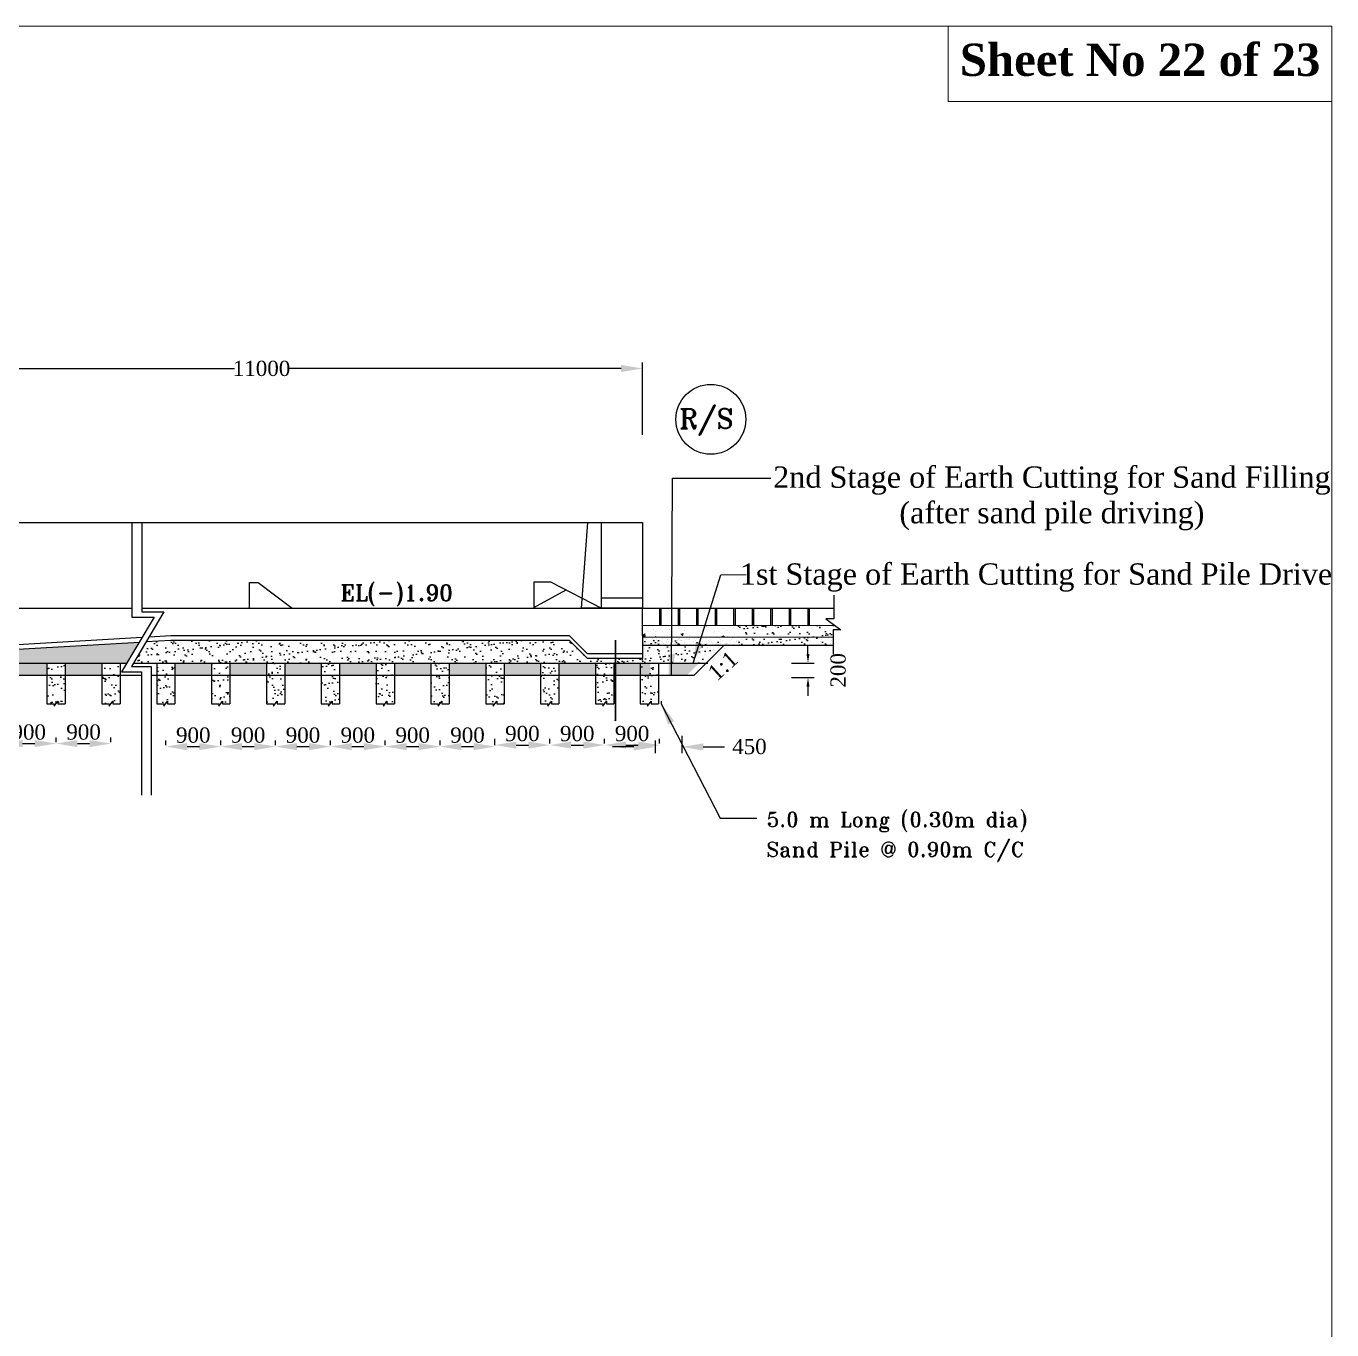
# Model space of a CAD drawing. Extents: x -545075 to 1728153, y -708141 to -305611.
# Drawn here: x 1367964 to 1389389, y -635937 to -614544 of the extents above; entities that cross this region are included whole.
import ezdxf

# ---------------------------------------------------------------- set-up
doc = ezdxf.new("R2010")
doc.units = 0
doc.header["$MEASUREMENT"] = 0
doc.layers.get('0').update_dxf_attribs({"linetype": 'CONTINUOUS'})
doc.layers.get('DEFPOINTS').update_dxf_attribs({"linetype": 'CONTINUOUS'})
doc.layers.add('LINE', color=7, linetype='CONTINUOUS')
doc.styles.add('BIG', font='ROMANT.SHX')
doc.styles.get("Standard").update_dxf_attribs({"font": 'times.ttf', "height": 250})
doc.dimstyles.new('3', dxfattribs={"dimtxt": 225, "dimasz": 350, "dimexe": 100, "dimexo": 25, "dimgap": 9, "dimtad": 0, "dimdec": 0, "dimzin": 0, "dimdsep": 46, "dimtxsty": 'Standard', "dimcen": 0, "dimclrt": 256, "dimadec": 0, "dimazin": 0, "dimtfac": 1, "dimtdec": 0, "dimtofl": 0, "dimtmove": 2, "dimatfit": 3, "dimfxl": 1, "dimtolj": 1, "dimtzin": 0, "dimarcsym": 0})
pattern_1 = [(37.5, (90747.97, -13759.19), (-6.92927, 211.950615), [0, -167.2, 0, -187, 0, -178.75]), (7.5, (90747.97, -13759.19), (194.67544, 310.436067), [0, -90.2, 0, -150.7, 0, -57.75]), (327.5, (90612.67, -13759.19), (342.555605, 0.622496), [0, -55, 0, -198, 0, -258.5]), (317.5, (90612.67, -13759.2), (330.673927, 96.54431), [0, -27.5, 0, -129.8, 0, -148.5])]

# ---------------------------------------------------------------- blocks, each defined once
blk = doc.blocks.new('*D597')
at = {"layer": 'DEFPOINTS', "color": 0, "linetype": 'ByBlock', "lineweight": -2}
for p in [(1378077, -620162), (1365577, -621242), (1378077, -621278)]:
    blk.add_point(p, dxfattribs=at)
at = {"layer": 'LINE', "color": 0, "linetype": 'ByBlock', "lineweight": -2}
for p, q in [((1365577, -621217), (1365577, -620062)), ((1365927, -620162), (1371384, -620162)), ((1377727, -620162), (1372269, -620162)), ((1378077, -621253), (1378077, -620062))]:
    blk.add_line(p, q, dxfattribs=at)
for points in [[(1365927, -620103), (1365927, -620220), (1365577, -620162)], [(1377727, -620103), (1377727, -620220), (1378077, -620162)]]:
    blk.add_solid(points, dxfattribs=at)
at = {"layer": 'LINE', "linetype": 'ByBlock', "insert": (1371827, -620162), "char_height": 250, "attachment_point": 5}
blk.add_mtext('\\A1;11000', dxfattribs=at)
blk = doc.blocks.new('*D598')
at = {"layer": 'DEFPOINTS', "color": 0, "linetype": 'ByBlock', "lineweight": -2}
for p in [(1380500, -624995), (1380500, -625235), (1380793, -625235)]:
    blk.add_point(p, dxfattribs=at)
at = {"layer": 'LINE', "color": 0, "linetype": 'ByBlock', "lineweight": -2}
for p, q in [((1380793, -624845), (1380793, -624695)), ((1380525, -624995), (1380893, -624995)), ((1380525, -625235), (1380893, -625235)), ((1380793, -625385), (1380793, -625535))]:
    blk.add_line(p, q, dxfattribs=at)
for points in [[(1380768, -624845), (1380818, -624845), (1380793, -624995)], [(1380768, -625385), (1380818, -625385), (1380793, -625235)]]:
    blk.add_solid(points, dxfattribs=at)
at = {"layer": 'LINE', "linetype": 'ByBlock', "insert": (1381288, -625115), "char_height": 250, "attachment_point": 5, "rotation": 90}
blk.add_mtext('\\A1;200', dxfattribs=at)
blk = doc.blocks.new('*D607')
at = {"layer": 'DEFPOINTS', "color": 0, "linetype": 'ByBlock', "lineweight": -2}
for p in [(1378283, -626241), (1378725, -626163), (1378725, -626372)]:
    blk.add_point(p, dxfattribs=at)
at = {"layer": 'LINE', "color": 0, "linetype": 'ByBlock', "lineweight": -2}
for p, q in [((1378725, -626188), (1378725, -626472)), ((1377933, -626372), (1377583, -626372)), ((1378283, -626266), (1378283, -626472)), ((1379075, -626372), (1379425, -626372))]:
    blk.add_line(p, q, dxfattribs=at)
for points in [[(1377933, -626314), (1377933, -626430), (1378283, -626372)], [(1379075, -626314), (1379075, -626430), (1378725, -626372)]]:
    blk.add_solid(points, dxfattribs=at)
at = {"layer": 'LINE', "linetype": 'ByBlock', "insert": (1379832, -626367), "char_height": 250, "attachment_point": 5}
blk.add_mtext('\\A1;450', dxfattribs=at)
blk = doc.blocks.new('*D624')
at = {"layer": 'DEFPOINTS', "color": 0, "linetype": 'ByBlock', "lineweight": -2}
for p in [(1370257, -626366), (1371157, -626366), (1371157, -626366)]:
    blk.add_point(p, dxfattribs=at)
at = {"layer": 'LINE', "color": 0, "linetype": 'ByBlock', "lineweight": -2}
for p, q in [((1370257, -626341), (1370257, -626266)), ((1370607, -626366), (1370807, -626366)), ((1371157, -626341), (1371157, -626266))]:
    blk.add_line(p, q, dxfattribs=at)
for points in [[(1370607, -626308), (1370607, -626425), (1370257, -626366)], [(1370807, -626308), (1370807, -626425), (1371157, -626366)]]:
    blk.add_solid(points, dxfattribs=at)
at = {"layer": 'LINE', "linetype": 'ByBlock', "insert": (1370707, -626179), "char_height": 250, "attachment_point": 5}
blk.add_mtext('\\A1;900', dxfattribs=at)
blk = doc.blocks.new('*D625')
at = {"layer": 'DEFPOINTS', "color": 0, "linetype": 'ByBlock', "lineweight": -2}
for p in [(1371157, -626366), (1372057, -626366), (1372057, -626366)]:
    blk.add_point(p, dxfattribs=at)
at = {"layer": 'LINE', "color": 0, "linetype": 'ByBlock', "lineweight": -2}
for p, q in [((1371157, -626341), (1371157, -626266)), ((1371507, -626366), (1371707, -626366)), ((1372057, -626341), (1372057, -626266))]:
    blk.add_line(p, q, dxfattribs=at)
for points in [[(1371507, -626308), (1371507, -626425), (1371157, -626366)], [(1371707, -626308), (1371707, -626425), (1372057, -626366)]]:
    blk.add_solid(points, dxfattribs=at)
at = {"layer": 'LINE', "linetype": 'ByBlock', "insert": (1371607, -626179), "char_height": 250, "attachment_point": 5}
blk.add_mtext('\\A1;900', dxfattribs=at)
blk = doc.blocks.new('*D626')
at = {"layer": 'DEFPOINTS', "color": 0, "linetype": 'ByBlock', "lineweight": -2}
for p in [(1372057, -626366), (1372957, -626366), (1372957, -626366)]:
    blk.add_point(p, dxfattribs=at)
at = {"layer": 'LINE', "color": 0, "linetype": 'ByBlock', "lineweight": -2}
for p, q in [((1372057, -626341), (1372057, -626266)), ((1372407, -626366), (1372607, -626366)), ((1372957, -626341), (1372957, -626266))]:
    blk.add_line(p, q, dxfattribs=at)
for points in [[(1372407, -626308), (1372407, -626425), (1372057, -626366)], [(1372607, -626308), (1372607, -626425), (1372957, -626366)]]:
    blk.add_solid(points, dxfattribs=at)
at = {"layer": 'LINE', "linetype": 'ByBlock', "insert": (1372507, -626179), "char_height": 250, "attachment_point": 5}
blk.add_mtext('\\A1;900', dxfattribs=at)
blk = doc.blocks.new('*D627')
at = {"layer": 'DEFPOINTS', "color": 0, "linetype": 'ByBlock', "lineweight": -2}
for p in [(1372957, -626366), (1373857, -626366), (1373857, -626366)]:
    blk.add_point(p, dxfattribs=at)
at = {"layer": 'LINE', "color": 0, "linetype": 'ByBlock', "lineweight": -2}
for p, q in [((1372957, -626341), (1372957, -626266)), ((1373307, -626366), (1373507, -626366)), ((1373857, -626341), (1373857, -626266))]:
    blk.add_line(p, q, dxfattribs=at)
for points in [[(1373307, -626308), (1373307, -626425), (1372957, -626366)], [(1373507, -626308), (1373507, -626425), (1373857, -626366)]]:
    blk.add_solid(points, dxfattribs=at)
at = {"layer": 'LINE', "linetype": 'ByBlock', "insert": (1373407, -626179), "char_height": 250, "attachment_point": 5}
blk.add_mtext('\\A1;900', dxfattribs=at)
blk = doc.blocks.new('*D628')
at = {"layer": 'DEFPOINTS', "color": 0, "linetype": 'ByBlock', "lineweight": -2}
for p in [(1373857, -626366), (1374757, -626366), (1374757, -626366)]:
    blk.add_point(p, dxfattribs=at)
at = {"layer": 'LINE', "color": 0, "linetype": 'ByBlock', "lineweight": -2}
for p, q in [((1373857, -626341), (1373857, -626266)), ((1374207, -626366), (1374407, -626366)), ((1374757, -626341), (1374757, -626266))]:
    blk.add_line(p, q, dxfattribs=at)
for points in [[(1374207, -626308), (1374207, -626425), (1373857, -626366)], [(1374407, -626308), (1374407, -626425), (1374757, -626366)]]:
    blk.add_solid(points, dxfattribs=at)
at = {"layer": 'LINE', "linetype": 'ByBlock', "insert": (1374307, -626179), "char_height": 250, "attachment_point": 5}
blk.add_mtext('\\A1;900', dxfattribs=at)
blk = doc.blocks.new('*D629')
at = {"layer": 'DEFPOINTS', "color": 0, "linetype": 'ByBlock', "lineweight": -2}
for p in [(1374757, -626366), (1375657, -626366), (1375657, -626366)]:
    blk.add_point(p, dxfattribs=at)
at = {"layer": 'LINE', "color": 0, "linetype": 'ByBlock', "lineweight": -2}
for p, q in [((1374757, -626341), (1374757, -626266)), ((1375107, -626366), (1375307, -626366)), ((1375657, -626341), (1375657, -626266))]:
    blk.add_line(p, q, dxfattribs=at)
for points in [[(1375107, -626308), (1375107, -626425), (1374757, -626366)], [(1375307, -626308), (1375307, -626425), (1375657, -626366)]]:
    blk.add_solid(points, dxfattribs=at)
at = {"layer": 'LINE', "linetype": 'ByBlock', "insert": (1375207, -626179), "char_height": 250, "attachment_point": 5}
blk.add_mtext('\\A1;900', dxfattribs=at)
blk = doc.blocks.new('*D630')
at = {"layer": 'DEFPOINTS', "color": 0, "linetype": 'ByBlock', "lineweight": -2}
for p in [(1375657, -626341), (1376557, -626341), (1376557, -626341)]:
    blk.add_point(p, dxfattribs=at)
at = {"layer": 'LINE', "color": 0, "linetype": 'ByBlock', "lineweight": -2}
for p, q in [((1375657, -626316), (1375657, -626241)), ((1376557, -626316), (1376557, -626241)), ((1376007, -626341), (1376207, -626341))]:
    blk.add_line(p, q, dxfattribs=at)
for points in [[(1376007, -626283), (1376007, -626400), (1375657, -626341)], [(1376207, -626283), (1376207, -626400), (1376557, -626341)]]:
    blk.add_solid(points, dxfattribs=at)
at = {"layer": 'LINE', "linetype": 'ByBlock', "insert": (1376107, -626154), "char_height": 250, "attachment_point": 5}
blk.add_mtext('\\A1;900', dxfattribs=at)
blk = doc.blocks.new('*D631')
at = {"layer": 'DEFPOINTS', "color": 0, "linetype": 'ByBlock', "lineweight": -2}
for p in [(1376557, -626341), (1377457, -626341), (1377457, -626341)]:
    blk.add_point(p, dxfattribs=at)
at = {"layer": 'LINE', "color": 0, "linetype": 'ByBlock', "lineweight": -2}
for p, q in [((1376557, -626316), (1376557, -626241)), ((1377457, -626316), (1377457, -626241)), ((1376907, -626341), (1377107, -626341))]:
    blk.add_line(p, q, dxfattribs=at)
for points in [[(1376907, -626283), (1376907, -626400), (1376557, -626341)], [(1377107, -626283), (1377107, -626400), (1377457, -626341)]]:
    blk.add_solid(points, dxfattribs=at)
at = {"layer": 'LINE', "linetype": 'ByBlock', "insert": (1377007, -626154), "char_height": 250, "attachment_point": 5}
blk.add_mtext('\\A1;900', dxfattribs=at)
blk = doc.blocks.new('*D632')
at = {"layer": 'DEFPOINTS', "color": 0, "linetype": 'ByBlock', "lineweight": -2}
for p in [(1377457, -626341), (1378357, -626341), (1378357, -626341)]:
    blk.add_point(p, dxfattribs=at)
at = {"layer": 'LINE', "color": 0, "linetype": 'ByBlock', "lineweight": -2}
for p, q in [((1377457, -626316), (1377457, -626241)), ((1378357, -626316), (1378357, -626241)), ((1377807, -626341), (1378007, -626341))]:
    blk.add_line(p, q, dxfattribs=at)
for points in [[(1377807, -626283), (1377807, -626400), (1377457, -626341)], [(1378007, -626283), (1378007, -626400), (1378357, -626341)]]:
    blk.add_solid(points, dxfattribs=at)
at = {"layer": 'LINE', "linetype": 'ByBlock', "insert": (1377907, -626154), "char_height": 250, "attachment_point": 5}
blk.add_mtext('\\A1;900', dxfattribs=at)
blk = doc.blocks.new('*D634')
at = {"layer": 'DEFPOINTS', "color": 0, "linetype": 'ByBlock', "lineweight": -2}
for p in [(1367557, -626316), (1368457, -626316), (1368457, -626316)]:
    blk.add_point(p, dxfattribs=at)
at = {"layer": 'LINE', "color": 0, "linetype": 'ByBlock', "lineweight": -2}
for p, q in [((1367557, -626291), (1367557, -626216)), ((1368457, -626291), (1368457, -626216)), ((1367907, -626316), (1368107, -626316))]:
    blk.add_line(p, q, dxfattribs=at)
for points in [[(1367907, -626258), (1367907, -626375), (1367557, -626316)], [(1368107, -626258), (1368107, -626375), (1368457, -626316)]]:
    blk.add_solid(points, dxfattribs=at)
at = {"layer": 'LINE', "linetype": 'ByBlock', "insert": (1368007, -626129), "char_height": 250, "attachment_point": 5}
blk.add_mtext('\\A1;900', dxfattribs=at)
blk = doc.blocks.new('*D635')
at = {"layer": 'DEFPOINTS', "color": 0, "linetype": 'ByBlock', "lineweight": -2}
for p in [(1368457, -626316), (1369357, -626316), (1369357, -626316)]:
    blk.add_point(p, dxfattribs=at)
at = {"layer": 'LINE', "color": 0, "linetype": 'ByBlock', "lineweight": -2}
for p, q in [((1368457, -626291), (1368457, -626216)), ((1369357, -626291), (1369357, -626216)), ((1368807, -626316), (1369007, -626316))]:
    blk.add_line(p, q, dxfattribs=at)
for points in [[(1368807, -626258), (1368807, -626375), (1368457, -626316)], [(1369007, -626258), (1369007, -626375), (1369357, -626316)]]:
    blk.add_solid(points, dxfattribs=at)
at = {"layer": 'LINE', "linetype": 'ByBlock', "insert": (1368907, -626129), "char_height": 250, "attachment_point": 5}
blk.add_mtext('\\A1;900', dxfattribs=at)

msp = doc.modelspace()

# ---------------------------------------------------------------- hatches: boundary and pattern name
at = {"layer": 'LINE', "linetype": 'ByBlock'}
h = msp.add_hatch(dxfattribs=at)
h.set_pattern_fill('AR-SAND', color=0, scale=110, style=0)
h.set_pattern_definition(pattern_1)
h.paths.add_polyline_path([(1369617.245, -624995.39), (1369823.238, -624649.938), (1367729.277, -624770.39), (1367073.048, -624551.647), (1364835.689, -624551.647), (1364835.689, -624170.39), (1363756.644, -624170.39), (1363606.644, -624020.39), (1359347.565, -624020.39), (1358766.174, -624995.39)])
h.paths.add_polyline_path([(1358656.692, -624995.39), (1359105.004, -624243.566), (1358740.689, -624243.566), (1358740.689, -624020.39), (1349656.644, -624020.39), (1348473.689, -624020.39), (1348473.689, -624269.12), (1348473.689, -624341.12), (1346521.821, -624341.12), (1345234.01, -624770.39), (1343846.348, -624726.103), (1343685.772, -624995.39)])
h.paths.add_polyline_path([(1353322.392, -624823.251), (1355613.535, -624823.251), (1355613.535, -624334.474), (1353322.392, -624334.474)], flags=24)
h.paths.add_polyline_path([(1349306.017, -624732.204), (1353353.702, -624732.204), (1353353.702, -624411.444), (1349306.017, -624411.444)], flags=24)
h = msp.add_hatch(dxfattribs=at)
h.set_pattern_fill('AR-SAND', color=0, scale=110, style=0)
h.set_pattern_definition(pattern_1)
h.paths.add_polyline_path([(1381207.083, -624562.885), (1381207.083, -624450.482), (1381331.865, -624450.482), (1381230.661, -624376.499), (1379640.979, -624376.192), (1379640.979, -624567.307)])
h = msp.add_hatch(dxfattribs=at)
h.set_pattern_fill('AR-SAND', color=0, scale=110, style=0)
h.set_pattern_definition(pattern_1)
h.paths.add_polyline_path([(1370336.907, -624620.39), (1369936.609, -624643.417), (1369726.728, -624995.39), (1377626.644, -624995.39), (1377626.644, -624920.39), (1377176.644, -624920.39), (1376876.644, -624620.39)])
h = msp.add_hatch(dxfattribs=at)
h.set_pattern_fill('AR-SAND', color=0, scale=110, style=0)
h.set_pattern_definition(pattern_1)
h.paths.add_polyline_path([(1371906.644, -625195.39), (1371906.644, -624995.39), (1371306.644, -624995.39), (1371306.644, -625195.39)])
h.paths.add_polyline_path([(1372806.644, -625195.39), (1372806.644, -624995.39), (1372206.644, -624995.39), (1372206.644, -625195.39)])
h.paths.add_polyline_path([(1373706.644, -625195.39), (1373706.644, -624995.39), (1373106.644, -624995.39), (1373106.644, -625195.39)])
h.paths.add_polyline_path([(1374006.644, -624995.39), (1374006.644, -625195.39), (1374606.644, -625195.39), (1374606.644, -624995.39)])
h.paths.add_polyline_path([(1375506.644, -625195.39), (1375506.644, -624995.39), (1374906.644, -624995.39), (1374906.644, -625195.39)])
h.paths.add_polyline_path([(1375806.644, -624995.39), (1375806.644, -625195.39), (1376406.644, -625195.39), (1376406.644, -624995.39)])
h.paths.add_polyline_path([(1377306.644, -625195.39), (1377306.644, -624995.39), (1376706.644, -624995.39), (1376706.644, -625195.39)])
h.paths.add_polyline_path([(1378206.644, -625195.39), (1378206.644, -624995.39), (1377637.144, -624995.39), (1377637.144, -625195.39)])
h.paths.add_polyline_path([(1378506.644, -624995.39), (1378506.644, -625195.39), (1378806.644, -625195.39), (1379006.644, -624995.39), (1378806.644, -624995.39)])
h.paths.add_polyline_path([(1371006.644, -625195.39), (1371006.644, -624995.39), (1370406.644, -624995.39), (1370406.644, -625195.39)])
h.paths.add_polyline_path([(1379091.755, -625346.777), (1379443.405, -625027.157), (1379181.898, -624739.443), (1378830.248, -625059.064)], flags=9)
h = msp.add_hatch(dxfattribs=at)
h.set_pattern_fill('AR-SAND', color=0, scale=110, style=0)
h.set_pattern_definition(pattern_1)
h.paths.add_polyline_path([(1378076.644, -624620.39), (1378076.644, -624845.39), (1378076.644, -624920.39), (1377637.144, -624920.39), (1377637.144, -624995.39), (1379006.644, -624995.39), (1379381.644, -624620.39)])
h = msp.add_hatch(dxfattribs=at)
h.set_pattern_fill('AR-SAND', color=0, scale=110, style=0)
h.set_pattern_definition(pattern_1)
h.paths.add_polyline_path([(1381207.083, -624703.14), (1381207.083, -624562.885), (1379640.979, -624567.307), (1379640.979, -624703.14)])
h = msp.add_hatch(dxfattribs=at)
h.set_pattern_fill('AR-SAND', color=0, scale=100, style=0)
h.set_pattern_definition([(37.5, (90747.97, -13759.19), (-6.299336, 192.682377), [0, -152, 0, -170, 0, -162.5]), (7.5, (90747.97, -13759.19), (176.97767, 282.214607), [0, -82, 0, -137, 0, -52.5]), (327.5, (90624.97, -13759.19), (311.414186, 0.565905), [0, -50, 0, -180, 0, -235]), (317.5, (90624.97, -13759.19), (300.61266, 87.767556), [0, -25, 0, -118, 0, -135])])
h.paths.add_polyline_path([(1344906.644, -625195.39), (1344906.644, -624995.39), (1344306.644, -624995.39), (1344306.644, -625195.39)])
h.paths.add_polyline_path([(1343106.644, -625195.39), (1343106.644, -624995.39), (1342506.644, -624995.39), (1342506.644, -625195.39)])
h.paths.add_polyline_path([(1346706.644, -625195.39), (1346706.644, -624995.39), (1346106.644, -624995.39), (1346106.644, -625195.39)])
h.paths.add_polyline_path([(1345806.644, -625195.39), (1345806.644, -624995.39), (1345206.644, -624995.39), (1345206.644, -625195.39)])
h.paths.add_polyline_path([(1347606.644, -625195.39), (1347606.644, -624995.39), (1347006.644, -624995.39), (1347006.644, -625195.39)])
h.paths.add_polyline_path([(1348506.644, -625195.39), (1348506.644, -624995.39), (1347906.644, -624995.39), (1347906.644, -625195.39)])
h.paths.add_polyline_path([(1349406.644, -625195.39), (1349406.644, -624995.39), (1348806.644, -624995.39), (1348806.644, -625195.39)])
h.paths.add_polyline_path([(1350306.644, -625195.39), (1350306.644, -624995.39), (1349706.644, -624995.39), (1349706.644, -625195.39)])
h.paths.add_polyline_path([(1350606.644, -624995.39), (1350606.644, -625195.39), (1351206.644, -625195.39), (1351206.644, -624995.39)])
h.paths.add_polyline_path([(1351506.644, -624995.39), (1351506.644, -625195.39), (1352106.644, -625195.39), (1352106.644, -624995.39)])
h.paths.add_polyline_path([(1355106.644, -624995.39), (1355106.644, -625195.39), (1355706.644, -625195.39), (1355706.644, -624995.39)])
h.paths.add_polyline_path([(1354206.644, -624995.39), (1354206.644, -625195.39), (1354806.644, -625195.39), (1354806.644, -624995.39)])
h.paths.add_polyline_path([(1353906.644, -624995.39), (1353306.644, -624995.39), (1353306.644, -625195.39), (1353906.644, -625195.39)])
h.paths.add_polyline_path([(1353006.644, -625195.39), (1353006.644, -624995.39), (1352406.644, -624995.39), (1352406.644, -625195.39)])
h.paths.add_polyline_path([(1356606.644, -625195.39), (1356606.644, -624995.39), (1356006.644, -624995.39), (1356006.644, -625195.39)])
h.paths.add_polyline_path([(1356906.644, -624995.39), (1356906.644, -625195.39), (1357506.644, -625195.39), (1357506.644, -624995.39)])
h.paths.add_polyline_path([(1358406.644, -625195.39), (1358406.644, -624995.39), (1357806.644, -624995.39), (1357806.644, -625195.39)])
h.paths.add_polyline_path([(1359306.644, -625195.39), (1359306.644, -624995.39), (1358766.174, -624995.39), (1358731.25, -625053.957), (1359055.821, -625053.957), (1359055.821, -625195.39)])
h.paths.add_polyline_path([(1360206.644, -625195.39), (1360206.644, -624995.39), (1359606.644, -624995.39), (1359606.644, -625195.39)])
h.paths.add_polyline_path([(1361106.644, -625195.39), (1361106.644, -624995.39), (1360506.644, -624995.39), (1360506.644, -625195.39)])
h.paths.add_polyline_path([(1362006.644, -625195.39), (1362006.644, -624995.39), (1361406.644, -624995.39), (1361406.644, -625195.39)])
h.paths.add_polyline_path([(1362306.644, -624995.39), (1362306.644, -625195.39), (1362906.644, -625195.39), (1362906.644, -624995.39)])
h.paths.add_polyline_path([(1363206.644, -624995.39), (1363206.644, -625195.39), (1363806.644, -625195.39), (1363806.644, -624995.39)])
h.paths.add_polyline_path([(1365606.644, -625195.39), (1365606.644, -624995.39), (1365006.644, -624995.39), (1365006.644, -625195.39)])
h.paths.add_polyline_path([(1364706.644, -625195.39), (1364706.644, -624995.39), (1364106.644, -624995.39), (1364106.644, -625195.39)])
h.paths.add_polyline_path([(1366506.644, -625195.39), (1366506.644, -624995.39), (1365906.644, -624995.39), (1365906.644, -625195.39)])
h.paths.add_polyline_path([(1367406.644, -625195.39), (1367406.644, -624995.39), (1366806.644, -624995.39), (1366806.644, -625195.39)])
h.paths.add_polyline_path([(1367706.644, -624995.39), (1367706.644, -625195.39), (1368306.644, -625195.39), (1368306.644, -624995.39)])
h.paths.add_polyline_path([(1369206.644, -625195.39), (1369206.644, -624995.39), (1368606.644, -624995.39), (1368606.644, -625195.39)])
h = msp.add_hatch(dxfattribs=at)
h.set_pattern_fill('AR-SAND', color=0, scale=110, style=0)
h.set_pattern_definition(pattern_1)
h.paths.add_polyline_path([(1368606.644, -624995.39), (1368306.644, -624995.39), (1368306.644, -625663.056), (1368425.469, -625663.056), (1368425.469, -625700.615), (1368485.532, -625620.881), (1368485.532, -625663.407), (1368606.644, -625663.407)])
h = msp.add_hatch(dxfattribs=at)
h.set_pattern_fill('AR-SAND', color=0, scale=110, style=0)
h.set_pattern_definition(pattern_1)
h.paths.add_polyline_path([(1369506.644, -624995.39), (1369206.644, -624995.39), (1369206.644, -625663.056), (1369325.469, -625663.056), (1369325.469, -625700.615), (1369385.532, -625620.881), (1369385.532, -625663.407), (1369506.644, -625663.407)])
h = msp.add_hatch(dxfattribs=at)
h.set_pattern_fill('AR-SAND', color=0, scale=110, style=0)
h.set_pattern_definition(pattern_1)
h.paths.add_polyline_path([(1370406.644, -624995.39), (1370106.644, -624995.39), (1370106.644, -625663.056), (1370225.469, -625663.056), (1370225.469, -625700.615), (1370285.532, -625620.881), (1370285.532, -625663.407), (1370406.644, -625663.407)])
h = msp.add_hatch(dxfattribs=at)
h.set_pattern_fill('AR-SAND', color=0, scale=110, style=0)
h.set_pattern_definition(pattern_1)
h.paths.add_polyline_path([(1371306.644, -624995.39), (1371006.644, -624995.39), (1371006.644, -625663.056), (1371125.469, -625663.056), (1371125.469, -625700.615), (1371185.532, -625620.881), (1371185.532, -625663.407), (1371306.644, -625663.407)])
h = msp.add_hatch(dxfattribs=at)
h.set_pattern_fill('AR-SAND', color=0, scale=110, style=0)
h.set_pattern_definition(pattern_1)
h.paths.add_polyline_path([(1372206.644, -624995.39), (1371906.644, -624995.39), (1371906.644, -625663.056), (1372025.469, -625663.056), (1372025.469, -625700.615), (1372085.532, -625620.881), (1372085.532, -625663.407), (1372206.644, -625663.407)])
h = msp.add_hatch(dxfattribs=at)
h.set_pattern_fill('AR-SAND', color=0, scale=110, style=0)
h.set_pattern_definition(pattern_1)
h.paths.add_polyline_path([(1373106.644, -624995.39), (1372806.644, -624995.39), (1372806.644, -625663.056), (1372925.469, -625663.056), (1372925.469, -625700.615), (1372985.532, -625620.881), (1372985.532, -625663.407), (1373106.644, -625663.407)])
h = msp.add_hatch(dxfattribs=at)
h.set_pattern_fill('AR-SAND', color=0, scale=110, style=0)
h.set_pattern_definition(pattern_1)
h.paths.add_polyline_path([(1374006.644, -624995.39), (1373706.644, -624995.39), (1373706.644, -625663.056), (1373825.469, -625663.056), (1373825.469, -625700.615), (1373885.532, -625620.881), (1373885.532, -625663.407), (1374006.644, -625663.407)])
h = msp.add_hatch(dxfattribs=at)
h.set_pattern_fill('AR-SAND', color=0, scale=110, style=0)
h.set_pattern_definition(pattern_1)
h.paths.add_polyline_path([(1374906.644, -624995.39), (1374606.644, -624995.39), (1374606.644, -625663.056), (1374725.469, -625663.056), (1374725.469, -625700.615), (1374785.532, -625620.881), (1374785.532, -625663.407), (1374906.644, -625663.407)])
h = msp.add_hatch(dxfattribs=at)
h.set_pattern_fill('AR-SAND', color=0, scale=110, style=0)
h.set_pattern_definition(pattern_1)
h.paths.add_polyline_path([(1375806.644, -624995.39), (1375506.644, -624995.39), (1375506.644, -625663.056), (1375625.469, -625663.056), (1375625.469, -625700.615), (1375685.532, -625620.881), (1375685.532, -625663.407), (1375806.644, -625663.407)])
h = msp.add_hatch(dxfattribs=at)
h.set_pattern_fill('AR-SAND', color=0, scale=110, style=0)
h.set_pattern_definition(pattern_1)
h.paths.add_polyline_path([(1376706.644, -624995.39), (1376406.644, -624995.39), (1376406.644, -625663.056), (1376525.469, -625663.056), (1376525.469, -625700.615), (1376585.532, -625620.881), (1376585.532, -625663.407), (1376706.644, -625663.407)])
h = msp.add_hatch(dxfattribs=at)
h.set_pattern_fill('AR-SAND', color=0, scale=110, style=0)
h.set_pattern_definition(pattern_1)
h.paths.add_polyline_path([(1377606.644, -624995.39), (1377306.644, -624995.39), (1377306.644, -625663.056), (1377425.469, -625663.056), (1377425.469, -625700.615), (1377485.532, -625620.881), (1377485.532, -625663.407), (1377606.644, -625663.407)])
h = msp.add_hatch(dxfattribs=at)
h.set_pattern_fill('AR-SAND', color=0, scale=110, style=0)
h.set_pattern_definition(pattern_1)
h.paths.add_polyline_path([(1378339.689, -624995.39), (1378039.689, -624995.39), (1378039.689, -625663.056), (1378158.515, -625663.056), (1378158.515, -625700.615), (1378218.578, -625620.881), (1378218.578, -625663.407), (1378339.689, -625663.407)])

# ---------------------------------------------------------------- linework, layer by layer
at = {"color": 7, "linetype": 'ByBlock', "lineweight": 20}
msp.add_lwpolyline([(1328883.808, -657330), (1328883.808, -614544.186), (1389389, -614544.186), (1389389, -657330), (1328883.808, -657330)], close=True, dxfattribs=at)
at = {"layer": 'LINE', "color": 0, "linetype": 'ByBlock'}
for p, q in [((1358740.689, -622689.725), (1378076.644, -622689.725)), ((1376292.73, -623669.307), (1376292.73, -624093.006)), ((1376580.389, -623669.307), (1376292.73, -623669.307)), ((1376580.389, -623669.307), (1377403.689, -624095.39)), ((1371629.557, -623674.64), (1371769.807, -623674.64)), ((1371629.557, -624095.39), (1371629.557, -623674.64)), ((1371769.807, -623674.64), (1372330.807, -624095.39)), ((1376292.73, -624086.356), (1376824.779, -623791.737)), ((1367826.644, -624095.39), (1369701.243, -624095.39)), ((1369862.076, -624095.39), (1378076.644, -624095.39)), ((1378076.644, -624095.39), (1377076.644, -624095.39)), ((1378076.644, -623930.725), (1377403.689, -623927.968)), ((1378076.644, -624545.39), (1378076.644, -624095.39)), ((1378076.644, -624095.39), (1381205.314, -624095.39)), ((1378357.144, -624095.39), (1378357.144, -624375.89)), ((1378380.519, -624095.39), (1378380.519, -624375.89)), ((1378661.019, -624095.39), (1378661.019, -624375.89)), ((1378684.394, -624095.39), (1378684.394, -624375.89)), ((1378964.894, -624095.39), (1378964.894, -624375.89)), ((1378988.269, -624095.39), (1378988.269, -624375.89)), ((1379268.769, -624095.39), (1379268.769, -624375.89)), ((1379292.144, -624095.39), (1379292.144, -624375.89)), ((1379572.644, -624095.39), (1379572.644, -624375.89)), ((1379596.019, -624095.39), (1379596.019, -624375.89)), ((1379876.519, -624095.39), (1379876.519, -624375.89)), ((1379899.894, -624095.39), (1379899.894, -624375.89)), ((1380180.394, -624095.39), (1380180.394, -624375.89)), ((1380203.769, -624095.39), (1380203.769, -624375.89)), ((1380484.269, -624095.39), (1380484.269, -624375.89)), ((1380507.644, -624095.39), (1380507.644, -624375.89)), ((1380788.144, -624095.39), (1380788.144, -624375.89)), ((1380811.519, -624095.39), (1380811.519, -624375.89)), ((1378076.644, -624375.89), (1381230.661, -624376.499)), ((1378080.879, -624551.651), (1378117.292, -624513.701)), ((1378122.456, -624558.11), (1378117.291, -624513.712)), ((1378128.685, -624516.813), (1378128.685, -624516.813)), ((1378262.104, -624443.746), (1378262.104, -624443.746)), ((1378264.026, -624438.096), (1378264.026, -624438.096)), ((1378283.909, -624474.41), (1378283.909, -624474.41)), ((1378379.138, -624428.339), (1378379.138, -624428.339)), ((1378401.324, -624470.014), (1378401.324, -624470.014)), ((1378415.017, -624385.843), (1378415.017, -624385.843)), ((1378513.588, -624448.64), (1378513.588, -624448.64)), ((1378523.941, -624441.493), (1378523.941, -624441.493)), ((1378556.195, -624405.029), (1378556.195, -624405.029)), ((1378664.579, -624396.388), (1378664.579, -624396.388)), ((1378673.964, -624423.214), (1378673.964, -624423.214)), ((1378714.76, -624521.458), (1378747.493, -624508.893)), ((1378714.76, -624521.458), (1378738.014, -624537.144)), ((1378738.014, -624537.157), (1378747.493, -624508.906)), ((1378760.078, -624411.564), (1378760.078, -624411.564)), ((1378763.15, -624459.185), (1378763.15, -624459.185)), ((1378914.141, -624406.932), (1378914.141, -624406.932)), ((1378946.603, -624376.415), (1378946.603, -624376.415)), ((1379002.892, -624376.513), (1379002.892, -624376.513)), ((1379012.712, -624469.729), (1379012.712, -624469.729)), ((1379022.551, -624511.828), (1379022.551, -624511.828)), ((1379115.296, -624375.89), (1379130.818, -624386.36)), ((1379130.818, -624386.374), (1379134.335, -624375.89)), ((1379163.703, -624417.477), (1379163.703, -624417.477)), ((1379237.239, -624499.224), (1379237.239, -624499.224)), ((1379262.274, -624480.274), (1379262.274, -624480.274)), ((1379317.8, -624472.958), (1379317.8, -624472.958)), ((1379413.265, -624428.021), (1379413.265, -624428.021)), ((1379434.834, -624457.55), (1379434.834, -624457.55)), ((1379473.376, -624469.295), (1379473.376, -624469.295)), ((1379511.836, -624490.818), (1379511.836, -624490.818)), ((1379611.891, -624434.24), (1379611.891, -624434.24)), ((1379662.827, -624438.565), (1379662.827, -624438.565)), ((1379716.189, -624434.244), (1379716.189, -624434.244)), ((1381183.22, -624514.958), (1381183.22, -624514.958)), ((1381199.398, -624501.362), (1381199.398, -624501.362)), ((1367729.277, -624695.39), (1369869.549, -624572.274)), ((1367729.277, -624770.39), (1369823.238, -624649.938)), ((1369936.609, -624643.417), (1370336.907, -624620.39)), ((1369982.92, -624565.753), (1370336.907, -624545.39)), ((1370336.907, -624545.39), (1376876.644, -624545.39)), ((1370336.907, -624620.39), (1376876.644, -624620.39)), ((1376876.644, -624545.39), (1377176.644, -624845.39)), ((1376876.644, -624620.39), (1377176.644, -624920.39)), ((1377626.644, -624620.39), (1377626.644, -625942.294)), ((1377631.894, -624620.39), (1377631.894, -625937.419)), ((1377631.894, -624620.39), (1377631.894, -625937.419)), ((1377637.144, -624620.39), (1377637.144, -625941.449)), ((1378076.644, -624545.39), (1378076.644, -624845.39)), ((1378076.644, -624571.725), (1381207.083, -624562.885)), ((1378076.644, -624703.14), (1381207.083, -624703.14)), ((1378080.879, -624551.651), (1378122.457, -624558.099)), ((1378091.38, -624660.188), (1378091.38, -624660.188)), ((1378097.71, -624692.181), (1378097.71, -624692.181)), ((1378098.249, -624702.151), (1378098.249, -624702.151)), ((1378101.721, -624669.663), (1378101.721, -624669.663)), ((1378105.165, -624596.951), (1378105.165, -624596.951)), ((1378137.568, -624605.957), (1378137.568, -624605.957)), ((1378174.448, -624692.119), (1378174.448, -624692.119)), ((1378181.023, -624649.55), (1378181.023, -624649.55)), ((1378203.649, -624688.275), (1378203.649, -624688.275)), ((1378248.674, -624597.64), (1378248.674, -624597.64)), ((1378248.757, -624676.792), (1378248.757, -624676.792)), ((1378249.257, -624682.27), (1378249.257, -624682.27)), ((1378260.024, -624610.951), (1378260.024, -624610.951)), ((1378270.364, -624620.426), (1378270.364, -624620.426)), ((1378272.414, -624691.863), (1378272.414, -624691.863)), ((1378291.55, -624562.89), (1378294.22, -624559.708)), ((1378294.804, -624562.89), (1378294.22, -624559.721)), ((1378312.271, -624605.64), (1378312.271, -624605.64)), ((1378319.171, -624665.148), (1378319.171, -624665.148)), ((1378325.457, -624672.239), (1378325.457, -624672.239)), ((1378327.87, -624647.677), (1378327.87, -624647.677)), ((1378354.657, -624668.394), (1378354.657, -624668.394)), ((1378400.194, -624592.181), (1378400.194, -624592.181)), ((1378400.266, -624662.39), (1378400.266, -624662.39)), ((1378403.728, -624700.275), (1378403.728, -624700.275)), ((1378423.46, -624676.474), (1378423.46, -624676.474)), ((1378439.008, -624571.188), (1378439.008, -624571.188)), ((1378447.117, -624691.546), (1378447.117, -624691.546)), ((1378471.379, -624648.365), (1378471.379, -624648.365)), ((1378476.465, -624652.358), (1378476.465, -624652.358)), ((1378486.975, -624605.322), (1378486.975, -624605.322)), ((1378487.814, -624615.911), (1378487.814, -624615.911)), ((1378505.666, -624648.514), (1378505.666, -624648.514)), ((1378543.652, -624667.077), (1378543.652, -624667.077)), ((1378547.041, -624590.308), (1378547.041, -624590.308)), ((1378550.575, -624698.402), (1378550.575, -624698.402)), ((1378551.274, -624642.509), (1378551.274, -624642.509)), ((1378553.992, -624676.552), (1378553.992, -624676.552)), ((1378598.163, -624676.157), (1378598.163, -624676.157)), ((1378621.82, -624691.228), (1378621.82, -624691.228)), ((1378622.899, -624642.906), (1378622.899, -624642.906)), ((1378627.474, -624632.477), (1378627.474, -624632.477)), ((1378656.458, -624566.673), (1378656.458, -624566.673)), ((1378656.674, -624628.633), (1378656.674, -624628.633)), ((1378661.678, -624605.005), (1378661.678, -624605.005)), ((1378690.55, -624590.996), (1378690.55, -624590.996)), ((1378694.084, -624699.091), (1378694.084, -624699.091)), ((1378702.283, -624622.628), (1378702.283, -624622.628)), ((1378712.296, -624617.839), (1378712.296, -624617.839)), ((1378722.636, -624627.314), (1378722.636, -624627.314)), ((1378728.46, -624550.546), (1378728.46, -624550.546)), ((1378769.746, -624641.033), (1378769.746, -624641.033)), ((1378771.442, -624672.037), (1378771.442, -624672.037)), ((1378772.867, -624675.839), (1378772.867, -624675.839)), ((1378778.482, -624612.597), (1378778.482, -624612.597)), ((1378796.524, -624690.911), (1378796.524, -624690.911)), ((1378807.683, -624608.752), (1378807.683, -624608.752)), ((1378836.382, -624604.687), (1378836.382, -624604.687)), ((1378842.07, -624585.537), (1378842.07, -624585.537)), ((1378845.493, -624535.138), (1378845.493, -624535.138)), ((1378845.604, -624693.632), (1378845.604, -624693.632)), ((1378853.291, -624602.748), (1378853.291, -624602.748)), ((1378880.939, -624568.602), (1378880.939, -624568.602)), ((1378891.28, -624578.077), (1378891.28, -624578.077)), ((1378913.255, -624641.721), (1378913.255, -624641.721)), ((1379416.939, -624703.14), (1378924.689, -625195.39)), ((1378929.49, -624592.716), (1378929.49, -624592.716)), ((1378940.086, -624622.799), (1378940.086, -624622.799)), ((1378947.57, -624675.522), (1378947.57, -624675.522)), ((1378958.691, -624588.872), (1378958.691, -624588.872)), ((1378971.227, -624690.593), (1378971.227, -624690.593)), ((1378988.917, -624583.664), (1378988.917, -624583.664)), ((1378992.451, -624691.759), (1378992.451, -624691.759)), ((1378995.924, -624673.965), (1378995.924, -624673.965)), ((1378997.207, -624532.141), (1378997.207, -624532.141)), ((1379004.299, -624582.867), (1379004.299, -624582.867)), ((1379006.264, -624683.44), (1379006.264, -624683.44)), ((1379011.085, -624604.37), (1379011.085, -624604.37)), ((1379064.775, -624636.262), (1379064.775, -624636.262)), ((1379080.499, -624572.835), (1379080.499, -624572.835)), ((1379108.73, -624573.562), (1379108.73, -624573.562)), ((1379109.699, -624568.991), (1379109.699, -624568.991)), ((1379122.273, -624675.205), (1379122.273, -624675.205)), ((1379132.426, -624584.352), (1379132.426, -624584.352)), ((1379135.96, -624692.447), (1379135.96, -624692.447)), ((1379145.931, -624690.276), (1379145.931, -624690.276)), ((1379155.308, -624562.987), (1379155.308, -624562.987)), ((1379164.567, -624624.728), (1379164.567, -624624.728)), ((1379174.908, -624634.203), (1379174.908, -624634.203)), ((1379185.788, -624604.052), (1379185.788, -624604.052)), ((1379207.032, -624701.428), (1379207.032, -624701.428)), ((1379211.622, -624634.389), (1379211.622, -624634.389)), ((1379223.714, -624678.925), (1379223.714, -624678.925)), ((1379283.231, -624691.396), (1379283.231, -624691.396)), ((1379283.946, -624578.893), (1379283.946, -624578.893)), ((1379287.48, -624686.988), (1379287.48, -624686.988)), ((1379296.977, -624674.887), (1379296.977, -624674.887)), ((1379312.432, -624687.552), (1379312.432, -624687.552)), ((1379320.634, -624689.958), (1379320.634, -624689.958)), ((1379333.211, -624575.49), (1379333.211, -624575.49)), ((1379343.551, -624584.965), (1379343.551, -624584.965)), ((1379355.131, -624635.078), (1379355.131, -624635.078)), ((1379358.04, -624681.548), (1379358.04, -624681.548)), ((1379360.492, -624603.735), (1379360.492, -624603.735)), ((1379386.618, -624558.899), (1379419.351, -624546.334)), ((1379386.618, -624558.899), (1379392.535, -624562.89)), ((1379392.358, -624629.688), (1379392.358, -624629.688)), ((1379413.8, -624562.89), (1379419.351, -624546.348)), ((1379430.793, -624577.02), (1379430.793, -624577.02)), ((1379434.24, -624671.516), (1379434.24, -624671.516)), ((1379434.327, -624685.115), (1379434.327, -624685.115)), ((1379448.195, -624680.854), (1379448.195, -624680.854)), ((1379458.536, -624690.329), (1379458.536, -624690.329)), ((1379463.44, -624667.671), (1379463.44, -624667.671)), ((1379471.68, -624674.57), (1379471.68, -624674.57)), ((1379472.581, -624561.758), (1379472.581, -624561.758)), ((1379495.337, -624689.641), (1379495.337, -624689.641)), ((1379506.651, -624629.619), (1379506.651, -624629.619)), ((1379509.049, -624661.667), (1379509.049, -624661.667)), ((1379535.195, -624603.417), (1379535.195, -624603.417)), ((1379561.001, -624580.45), (1379561.001, -624580.45)), ((1379574.301, -624577.708), (1379574.301, -624577.708)), ((1379577.835, -624685.803), (1379577.835, -624685.803)), ((1379585.248, -624651.635), (1379585.248, -624651.635)), ((1379614.449, -624647.791), (1379614.449, -624647.791)), ((1379616.839, -624631.616), (1379616.839, -624631.616)), ((1379627.179, -624641.091), (1379627.179, -624641.091)), ((1379646.384, -624674.252), (1379646.384, -624674.252)), ((1379653.498, -624627.746), (1379653.498, -624627.746)), ((1379660.057, -624641.786), (1379660.057, -624641.786)), ((1379670.041, -624689.323), (1379670.041, -624689.323)), ((1379675.986, -624685.814), (1379675.986, -624685.814)), ((1379709.898, -624603.1), (1379709.898, -624603.1)), ((1381163.822, -624572.249), (1381163.822, -624572.249)), ((1381167.356, -624680.344), (1381167.356, -624680.344)), ((1381174.257, -624631.755), (1381174.257, -624631.755)), ((1381203.457, -624627.91), (1381203.457, -624627.91)), ((1378076.644, -624845.39), (1377176.644, -624845.39)), ((1378076.644, -624920.39), (1377176.644, -624920.39)), ((1378076.644, -624845.39), (1378076.644, -624920.39)), ((1378111.415, -624762.872), (1378111.415, -624762.872)), ((1378120.657, -624870.186), (1378120.657, -624870.186)), ((1378170.67, -624874.421), (1378170.67, -624874.421)), ((1378175.069, -624751.107), (1378175.069, -624751.107)), ((1378199.399, -624773.401), (1378199.399, -624773.401)), ((1378203.388, -624851.077), (1378203.388, -624851.077)), ((1378354.875, -624870.431), (1378354.875, -624870.431)), ((1378456.937, -624758.464), (1378456.937, -624758.464)), ((1378711.046, -624762.778), (1378711.046, -624762.778)), ((1378794.605, -624760.084), (1378794.605, -624760.084)), ((1378912.118, -624748.564), (1378912.118, -624748.564)), ((1378999.032, -624819.086), (1378999.032, -624819.086)), ((1379067.739, -624810.041), (1379067.739, -624810.041)), ((1379096.327, -624861.614), (1379096.327, -624861.614)), ((1379151.123, -624747.239), (1379151.123, -624747.239)), ((1379164.496, -624807.92), (1379164.496, -624807.92)), ((1379175.053, -624795.913), (1379175.053, -624795.913)), ((1379228.15, -624796.155), (1379228.15, -624796.155)), ((1379239.238, -624767.315), (1379239.238, -624767.315)), ((1379252.48, -624818.45), (1379252.48, -624818.45)), ((1379263.568, -624789.609), (1379263.568, -624789.609)), ((1379323.184, -624747.817), (1379323.184, -624747.817)), ((1379353.857, -624867.945), (1379353.857, -624867.945)), ((1379354.346, -624772.308), (1379354.346, -624772.308)), ((1379423.053, -624763.263), (1379423.053, -624763.263)), ((1358766.174, -624995.39), (1369617.245, -624995.39)), ((1368306.644, -624995.39), (1368306.644, -625663.056)), ((1368606.644, -624995.39), (1368606.644, -625663.407)), ((1369206.644, -624995.39), (1369206.644, -625663.056)), ((1369506.644, -624995.39), (1369506.644, -625663.407)), ((1369726.728, -624995.39), (1379006.644, -624995.39)), ((1370106.644, -624995.39), (1370106.644, -625663.056)), ((1370406.644, -624995.39), (1370406.644, -625663.407)), ((1371006.644, -624995.39), (1371006.644, -625663.056)), ((1371306.644, -624995.39), (1371306.644, -625663.407)), ((1371906.644, -624995.39), (1371906.644, -625663.056)), ((1372206.644, -624995.39), (1372206.644, -625663.407)), ((1372806.644, -624995.39), (1372806.644, -625663.056)), ((1373106.644, -624995.39), (1373106.644, -625663.407)), ((1373706.644, -624995.39), (1373706.644, -625663.056)), ((1374006.644, -624995.39), (1374006.644, -625663.407)), ((1374606.644, -624995.39), (1374606.644, -625663.056)), ((1374906.644, -624995.39), (1374906.644, -625663.407)), ((1375506.644, -624995.39), (1375506.644, -625663.056)), ((1375806.644, -624995.39), (1375806.644, -625663.407)), ((1376406.644, -624995.39), (1376406.644, -625663.056)), ((1376706.644, -624995.39), (1376706.644, -625663.407)), ((1377306.644, -624995.39), (1377306.644, -625663.056)), ((1377606.644, -624995.39), (1377606.644, -625663.407)), ((1378039.689, -624995.39), (1378039.689, -625663.056)), ((1378339.689, -624995.39), (1378339.689, -625663.407)), ((1378806.644, -624995.39), (1379152.171, -624995.39)), ((1359055.821, -625195.39), (1369855.542, -625195.39)), ((1370016.374, -625195.39), (1378924.689, -625195.39)), ((1368306.644, -625663.056), (1368425.469, -625663.056)), ((1368425.469, -625700.615), (1368485.532, -625620.881)), ((1368425.469, -625663.056), (1368425.469, -625700.615)), ((1368485.532, -625620.881), (1368485.532, -625663.407)), ((1368485.532, -625663.407), (1368606.644, -625663.407)), ((1369206.644, -625663.056), (1369325.469, -625663.056)), ((1369325.469, -625700.615), (1369385.532, -625620.881)), ((1369325.469, -625663.056), (1369325.469, -625700.615)), ((1369385.532, -625620.881), (1369385.532, -625663.407)), ((1369385.532, -625663.407), (1369506.644, -625663.407)), ((1370106.644, -625663.056), (1370225.469, -625663.056)), ((1370225.469, -625700.615), (1370285.532, -625620.881)), ((1370225.469, -625663.056), (1370225.469, -625700.615)), ((1370285.532, -625620.881), (1370285.532, -625663.407)), ((1370285.532, -625663.407), (1370406.644, -625663.407)), ((1371006.644, -625663.056), (1371125.469, -625663.056)), ((1371125.469, -625700.615), (1371185.532, -625620.881)), ((1371125.469, -625663.056), (1371125.469, -625700.615)), ((1371185.532, -625620.881), (1371185.532, -625663.407)), ((1371185.532, -625663.407), (1371306.644, -625663.407)), ((1371906.644, -625663.056), (1372025.469, -625663.056)), ((1372025.469, -625700.615), (1372085.532, -625620.881)), ((1372025.469, -625663.056), (1372025.469, -625700.615)), ((1372085.532, -625620.881), (1372085.532, -625663.407)), ((1372085.532, -625663.407), (1372206.644, -625663.407)), ((1372806.644, -625663.056), (1372925.469, -625663.056)), ((1372925.469, -625700.615), (1372985.532, -625620.881)), ((1372925.469, -625663.056), (1372925.469, -625700.615)), ((1372985.532, -625620.881), (1372985.532, -625663.407)), ((1372985.532, -625663.407), (1373106.644, -625663.407)), ((1373706.644, -625663.056), (1373825.469, -625663.056)), ((1373825.469, -625700.615), (1373885.532, -625620.881)), ((1373825.469, -625663.056), (1373825.469, -625700.615)), ((1373885.532, -625620.881), (1373885.532, -625663.407)), ((1373885.532, -625663.407), (1374006.644, -625663.407)), ((1374606.644, -625663.056), (1374725.469, -625663.056)), ((1374725.469, -625700.615), (1374785.532, -625620.881)), ((1374725.469, -625663.056), (1374725.469, -625700.615)), ((1374785.532, -625620.881), (1374785.532, -625663.407)), ((1374785.532, -625663.407), (1374906.644, -625663.407)), ((1375506.644, -625663.056), (1375625.469, -625663.056)), ((1375625.469, -625700.615), (1375685.532, -625620.881)), ((1375625.469, -625663.056), (1375625.469, -625700.615)), ((1375685.532, -625620.881), (1375685.532, -625663.407)), ((1375685.532, -625663.407), (1375806.644, -625663.407)), ((1376406.644, -625663.056), (1376525.469, -625663.056)), ((1376525.469, -625700.615), (1376585.532, -625620.881)), ((1376525.469, -625663.056), (1376525.469, -625700.615)), ((1376585.532, -625620.881), (1376585.532, -625663.407)), ((1376585.532, -625663.407), (1376706.644, -625663.407)), ((1377306.644, -625663.056), (1377425.469, -625663.056)), ((1377425.469, -625700.615), (1377485.532, -625620.881)), ((1377425.469, -625663.056), (1377425.469, -625700.615)), ((1377485.532, -625620.881), (1377485.532, -625663.407)), ((1377485.532, -625663.407), (1377606.644, -625663.407)), ((1378039.689, -625663.056), (1378158.515, -625663.056)), ((1378158.515, -625700.615), (1378218.578, -625620.881)), ((1378158.515, -625663.056), (1378158.515, -625700.615)), ((1378218.578, -625620.881), (1378218.578, -625663.407)), ((1378218.578, -625663.407), (1378339.689, -625663.407)), ((1378385.532, -625620.881), (1378385.532, -625663.407)), ((1377626.644, -625942.294), (1377630.707, -625942.294)), ((1377630.707, -625942.294), (1377631.894, -625937.419)), ((1377631.894, -625937.419), (1377632.951, -625945.234)), ((1377632.951, -625945.234), (1377633.788, -625941.449)), ((1377633.788, -625941.449), (1377637.144, -625941.449)), ((1379352.145, -627542.091), (1379955.098, -627541.659))]:
    msp.add_line(p, q, dxfattribs=at)
at = {"layer": 'LINE', "color": 0, "linetype": 'ByBlock', "lineweight": -2}
for p, q in [((1377076.644, -624095.39), (1377181.689, -622689.725)), ((1377403.689, -624095.39), (1377403.689, -622689.725)), ((1378076.644, -622689.725), (1378076.644, -624095.39))]:
    msp.add_line(p, q, dxfattribs=at)
at = {"layer": 'LINE', "lineweight": 9}
msp.add_lwpolyline([(1389389, -614544.186), (1383095.038, -614544.186), (1383095.038, -615778.809), (1389389, -615778.809)], close=True, dxfattribs=at)
at = {"layer": 'LINE', "color": 0, "linetype": 'ByBlock'}
for points in [[(1369701.243, -622689.725), (1369701.243, -624243.566), (1370065.558, -624243.566), (1369530.972, -625140.072), (1369855.542, -625140.072), (1369855.542, -627164.725)], [(1369862.076, -622689.725), (1369862.076, -624157.451), (1370226.39, -624157.451), (1369691.804, -625053.957), (1370016.374, -625053.957), (1370016.374, -627164.725)], [(1381218.967, -623880.571), (1381218.967, -624272.385), (1381088.24, -624272.385), (1381331.865, -624450.482), (1381207.083, -624450.482), (1381207.083, -624848.231)]]:
    msp.add_lwpolyline(points, dxfattribs=at)
msp.add_circle((1379198.904, -620996.522), 573.159, dxfattribs=at)

# ---------------------------------------------------------------- texts
at = {"layer": 'LINE', "color": 0, "linetype": 'ByBlock', "style": 'BIG'}
for s, height, p in [('R/S', 318.75, (1378679.691, -621145.166)), ('EL(-)1.90', 264, (1373123.145, -623975.016)), ('5.0 m Long (0.30m dia)', 240.57, (1380114.664, -627683.313)), ('Sand Pile @ 0.90m C/C', 240.57, (1380109.567, -628172.758))]:
    msp.add_text(s, height=height, dxfattribs=at).set_placement(p)
at = {"layer": 'LINE', "color": 0, "linetype": 'ByBlock'}
msp.add_text('1:1', height=259.2, rotation=42.26822, dxfattribs=at).set_placement((1379296.372, -625302.968))
at = {"layer": 'LINE', "color": 7, "lineweight": 9, "insert": (1383284.756, -614831.161), "char_height": 530.054, "width": 19039.36737, "attachment_point": 1}
msp.add_mtext('{\\fTimes New Roman|b1|i0|c0|p18;Sheet No 22 of 23}', dxfattribs=at)
at = {"layer": 'LINE', "color": 0, "linetype": 'ByBlock', "char_height": 350, "width": 31814.62633, "attachment_point": 8, "style": 'BIG'}
for s, insert in [('{\\fTimes New Roman|b0|i0|c0|p18;2nd Stage of Earth Cutting for Sand Filling \\P(after sand pile driving)}', (1384795.023, -622818.1)), ('{\\fTimes New Roman|b0|i0|c0|p18;1st Stage of Earth Cutting for Sand Pile Drive}', (1384534.013, -623825.048))]:
    msp.add_mtext(s, dxfattribs=dict(at, insert=insert))

# ---------------------------------------------------------------- dimensions: what is measured, and where the dimension line sits
at = {"layer": 'LINE', "color": 0, "linetype": 'ByBlock'}
dim = msp.add_linear_dim(base=(1378076.644, -620161.526), p1=(1365576.644, -621242.478), p2=(1378076.644, -621277.652), text='11000', dimstyle='3', override={"dimfxl": 700}, dxfattribs=at)
dim.commit()
dim.dimension.update_dxf_attribs({"geometry": '*D597', "text_midpoint": (1371826.644, -620161.526)})
dim = msp.add_linear_dim(base=(1380793.206, -625234.773), p1=(1380499.604, -624995.365), p2=(1380499.604, -625234.773), angle=90, text='200', dimstyle='3', override={"dimtxt": 200, "dimasz": 150, "dimfxl": 700}, dxfattribs=at)
dim.commit()
dim.dimension.update_dxf_attribs({"geometry": '*D598', "text_midpoint": (1381288.195, -625115.069)})
for base, p1, p2, text, picture, middle in [((1368456.644, -626316.194), (1367556.644, -626316.194), (1368456.644, -626316.194), '900', '*D634', (1368006.644, -626129.262)), ((1369356.644, -626316.194), (1368456.644, -626316.194), (1369356.644, -626316.194), '900', '*D635', (1368906.644, -626129.262)), ((1371156.644, -626366.194), (1370256.644, -626366.194), (1371156.644, -626366.194), '900', '*D624', (1370706.644, -626179.262)), ((1372056.644, -626366.194), (1371156.644, -626366.194), (1372056.644, -626366.194), '900', '*D625', (1371606.644, -626179.262)), ((1372956.644, -626366.194), (1372056.644, -626366.194), (1372956.644, -626366.194), '900', '*D626', (1372506.644, -626179.262)), ((1373856.644, -626366.194), (1372956.644, -626366.194), (1373856.644, -626366.194), '900', '*D627', (1373406.644, -626179.262)), ((1374756.644, -626366.194), (1373856.644, -626366.194), (1374756.644, -626366.194), '900', '*D628', (1374306.644, -626179.262)), ((1375656.644, -626366.194), (1374756.644, -626366.194), (1375656.644, -626366.194), '900', '*D629', (1375206.644, -626179.262)), ((1376556.644, -626341.194), (1375656.644, -626341.194), (1376556.644, -626341.194), '900', '*D630', (1376106.644, -626154.262)), ((1377456.644, -626341.194), (1376556.644, -626341.194), (1377456.644, -626341.194), '900', '*D631', (1377006.644, -626154.262)), ((1378356.644, -626341.194), (1377456.644, -626341.194), (1378356.644, -626341.194), '900', '*D632', (1377906.644, -626154.262)), ((1378724.689, -626372.097), (1378282.689, -626241.194), (1378724.689, -626163.473), '450', '*D607', (1379831.559, -626366.569))]:
    dim = msp.add_linear_dim(base=base, p1=p1, p2=p2, text=text, dimstyle='3', override={"dimfxl": 700}, dxfattribs=at)
    dim.commit()
    dim.dimension.update_dxf_attribs({"geometry": picture, "text_midpoint": middle, "dimtype": 160})

# ---------------------------------------------------------------- leaders
for points in [[(1378555.654, -625195.39), (1378568.967, -621961.47), (1380184.445, -621962.41)], [(1378906.644, -624995.39), (1379362.818, -623545.283), (1379781.303, -623545.089)]]:
    msp.add_leader(points, dimstyle='3', override={"dimgap": 9, "dimtad": 0, "dimfxl": 700}, dxfattribs=at)
at = {"layer": 'LINE', "color": 0, "linetype": 'ByBlock', "lineweight": 20}
msp.add_leader([(1378385.532, -625663.407), (1379352.145, -627542.091)], dimstyle='3', override={"dimgap": 9, "dimtad": 0, "dimfxl": 700}, dxfattribs=at)

doc.saveas('drawing.dxf')
